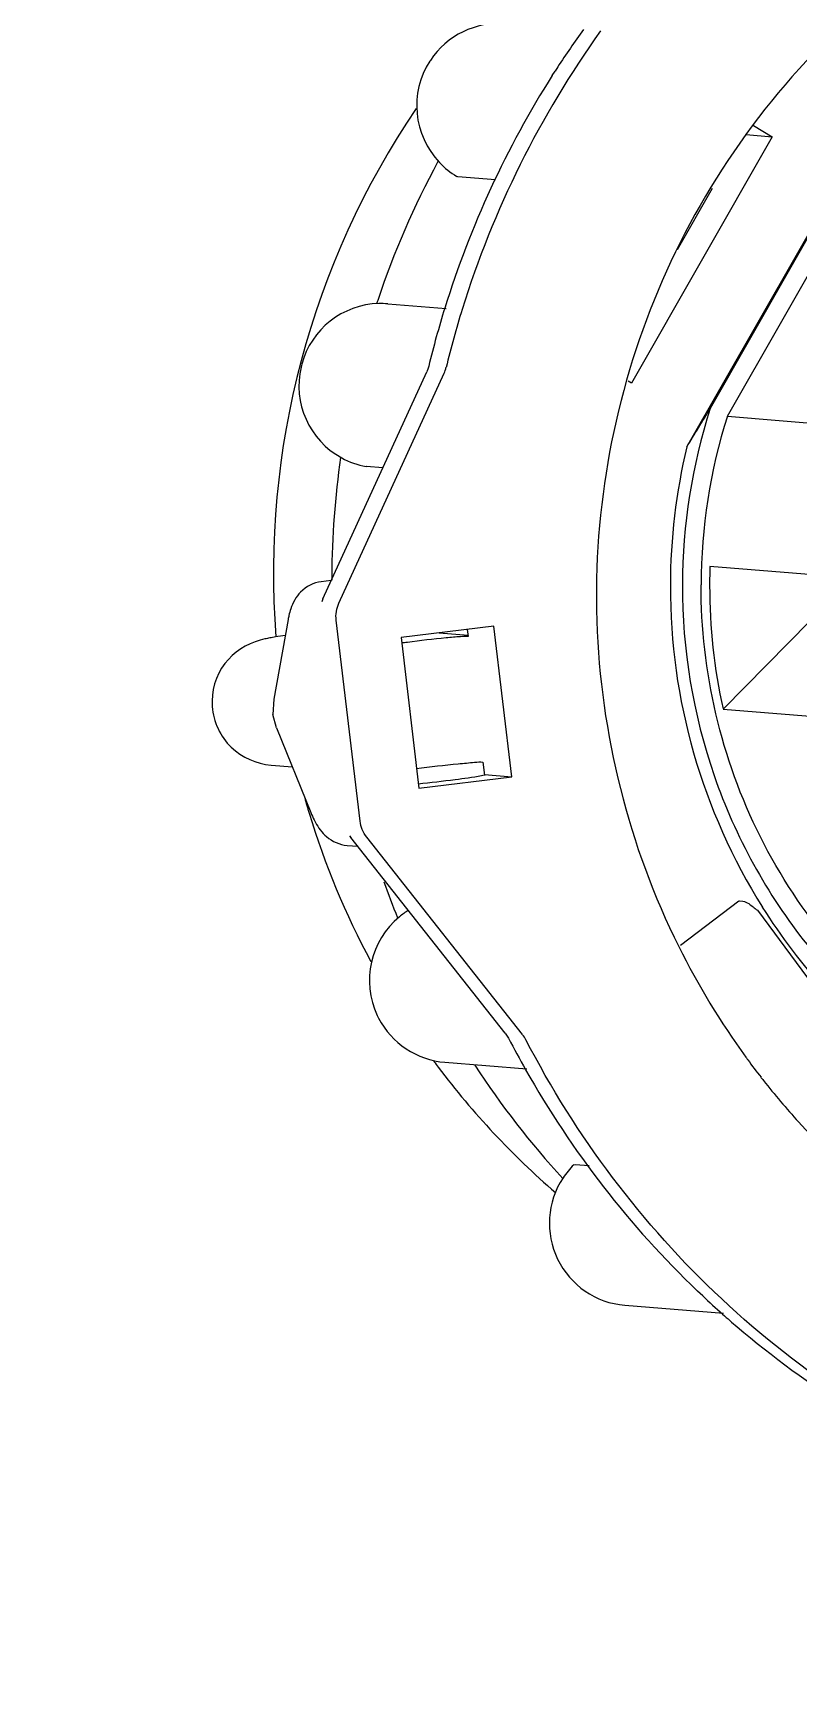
# Model space of a CAD drawing. Header units: metres. Extents: x 27859 to 32645, y 1492 to 8791.
# Drawn here: x 29742.37 to 29754.48, y 5245.79 to 5271.92 of the extents above; entities that cross this region are included whole.
import ezdxf

# ---------------------------------------------------------------- set-up
doc = ezdxf.new("R2010")
doc.units = ezdxf.units.M
doc.linetypes.add('CENTER', pattern=[2, 1.25, -0.25, 0.25, -0.25])
doc.layers.add('E-EQPT', color=190, linetype='Continuous')
doc.layers.add('E-HAT', color=253, linetype='CENTER', lineweight=15)

# ---------------------------------------------------------------- blocks, each defined once
blk = doc.blocks.new('EDG')
at = {"color": 0, "linetype": 'Continuous'}
for p, q in [((1118.581, 2255.531, 1), (1117.023, 2255.659, 1)), ((1117.35, 2255.385, 1), (1117.388, 2255.347, 1)), ((1117.388, 2255.347, 1), (1117.431, 2255.307, 1)), ((1119.367, 2253.306, 1), (1119.143, 2253.324, 1)), ((1119.388, 2253.312, 1), (1119.367, 2253.306, 1)), ((1116.486, 2249.287, 1), (1114.693, 2251.708, 1)), ((1121.425, 2251.69, 1), (1120.132, 2251.796, 1)), ((1120.196, 2251.252, 1), (1122.662, 2248.13, 1)), ((1120.47, 2251.229, 1), (1120.419, 2251.308, 1)), ((1120.47, 2251.229, 1), (1122.912, 2248.136, 1)), ((1116.779, 2249.141, 1), (1117.702, 2249.846, 1)), ((1116.765, 2249.138, 1), (1116.714, 2249.142, 1)), ((1116.779, 2249.141, 1), (1116.765, 2249.138, 1)), ((1122.972, 2248.261, 1), (1122.803, 2248.275, 1)), ((1122.933, 2248.107, 1), (1122.912, 2248.137, 1)), ((1122.767, 2247.877, 1), (1123.144, 2244.701, 1)), ((1124.086, 2246.404, 1), (1123.546, 2247.74, 1)), ((1121.836, 2247.358, 1), (1120.368, 2247.175, 1)), ((1120.799, 2247.14, 1), (1120.368, 2247.175, 1)), ((1120.368, 2247.175, 1), (1120.65, 2244.794, 1)), ((1122.118, 2244.976, 1), (1121.836, 2247.358, 1)), ((1120.799, 2247.14, 1), (1120.788, 2247.143, 1)), ((1120.823, 2246.942, 1), (1120.798, 2247.148, 1)), ((1124.174, 2246.991, 1), (1123.837, 2247.018, 1)), ((1124.086, 2246.404, 1), (1124.146, 2246.191, 1)), ((1117.027, 2246.104, 1), (1115.07, 2246.264, 1)), ((1124.132, 2245.95, 1), (1124.146, 2246.191, 1)), ((1115.307, 2244.363, 1), (1117.027, 2246.104, 1)), ((1123.904, 2244.687, 1), (1124.132, 2245.95, 1)), ((1120.65, 2244.794, 1), (1122.118, 2244.976, 1)), ((1121.071, 2244.846, 1), (1121.058, 2244.957, 1)), ((1121.518, 2244.902, 1), (1121.06, 2244.939, 1)), ((1124.271, 2244.996, 1), (1124.346, 2245.015, 1)), ((1123.101, 2244.429, 1), (1121.438, 2240.794, 1)), ((1123.354, 2244.363, 1), (1121.711, 2240.771, 1)), ((1123.354, 2244.363, 1), (1123.372, 2244.408, 1)), ((1123.221, 2244.071, 1), (1123.379, 2244.091, 1)), ((1115.277, 2244.011, 1), (1117.235, 2243.851, 1)), ((1122.407, 2242.292, 1), (1122.667, 2242.271, 1)), ((1122.667, 2242.271, 1), (1122.67, 2242.271, 1)), ((1117.601, 2241.96, 1), (1114.952, 2237.324, 1)), ((1116.96, 2241.476, 1), (1114.867, 2241.647, 1)), ((1116.96, 2241.476, 1), (1115.119, 2238.254, 1)), ((1115.359, 2238.076, 1), (1117.232, 2241.353, 1)), ((1116.249, 2237.055, 1), (1118.475, 2240.952, 1)), ((1118.475, 2240.952, 1), (1118.528, 2240.922, 1)), ((1121.68, 2240.682, 1), (1121.688, 2240.712, 1)), ((1121.688, 2240.712, 1), (1121.711, 2240.771, 1)), ((1122.328, 2239.697, 1), (1121.405, 2239.772, 1)), ((1117.747, 2238.84, 1), (1117.193, 2237.871, 1)), ((1120.624, 2237.736, 1), (1121.221, 2237.687, 1)), ((1121.221, 2237.687, 1), (1121.235, 2237.682, 1)), ((1116.662, 2237.022, 1), (1116.249, 2237.055, 1)), ((1116.548, 2236.88, 1), (1116.249, 2237.055, 1)), ((1119.642, 2235.952, 1), (1119.682, 2236.018, 1)), ((1119.728, 2236.086, 1), (1119.682, 2236.018, 1))]:
    blk.add_line(p, q, dxfattribs=at)
for centre, radius, start, end in [((1107.119, 2244.502, 1), 14.937, 49.5729, 66.5066), ((1107.101, 2244.494, 1), 14.955, 48.3752, 49.5412), ((1106.871, 2244.503, 1), 12.101, 42.2047, 66.6319), ((1107.106, 2244.499, 1), 14.947, 46.739, 48.3753), ((1118.474, 2254.236, 1), 1.3, 326.4818, 85.3136), ((1106.954, 2244.365, 1), 15.15, 29.4209, 46.2427), ((1111.298, 2244.058, 1), 12.812, 37.0007, 49.1772), ((1118.47, 2254.239, 1), 1.305, 314.7066, 326.462), ((1109.401, 2244.199, 1), 13.793, 33.1227, 42.5615), ((1106.798, 2244.432, 1), 12.203, 38.192, 42.2225), ((1106.774, 2244.412, 1), 12.235, 37.9022, 38.1928), ((1106.763, 2244.404, 1), 12.248, 36.2665, 37.9019), ((1106.755, 2244.398, 1), 12.258, 36.0392, 36.2666), ((1106.708, 2244.367, 1), 12.314, 26.4882, 36.0246), ((1106.938, 2244.364, 1), 15.164, 27.2536, 29.3937), ((1121.318, 2250.395, 1), 1.3, 27.3409, 85.3138), ((1111.267, 2244.037, 1), 12.85, 36.4888, 36.9932), ((1121.318, 2250.395, 1), 1.3, 309.4267, 25.187), ((1121.322, 2250.397, 1), 1.296, 25.1889, 27.349), ((1111.134, 2243.966, 1), 13, 16.9177, 28.1429), ((1121.316, 2250.399, 1), 1.305, 301.6638, 309.4001), ((1109.263, 2244.126, 1), 13.949, 19.7346, 22.2343), ((1108.366, 2244.182, 1), 9.495, 359.829, 32.1694), ((1122.335, 2247.279, 1), 1.295, 26.5611, 28.5212), ((1111.135, 2243.968, 1), 12.999, 15.8114, 16.9111), ((1108.35, 2244.169, 1), 8.89, 359.8812, 12.5697), ((1111.075, 2243.949, 1), 13.061, 325.8094, 4.4436), ((1119.747, 2262.587, 1), 17.683, 277.3823, 277.6833), ((1122.631, 2253.687, 1), 8.846, 278.5814, 279.569), ((1123.324, 2249.582, 1), 4.683, 279.5675, 280.7097), ((1123.7, 2247.592, 1), 2.658, 280.7013, 282.4031), ((1122.503, 2244.939, 1), 1.423, 347.2566, 349.7954), ((1108.451, 2244.168, 1), 8.925, 342.4433, 359.8179), ((1108.439, 2244.169, 1), 9.232, 342.242, 359.8162), ((1108.363, 2244.171, 1), 8.878, 357.929, 359.8654), ((1108.287, 2244.176, 1), 9.574, 346.6191, 359.8639), ((1109.164, 2244.106, 1), 14.05, 359.582, 359.8422), ((1109.146, 2244.107, 1), 14.069, 351.9009, 359.579), ((1122.431, 2240.985, 1), 1.308, 61.4317, 79.4825), ((1193.2, 2195.415, 1), 88.778, 148.38003, 148.83867), ((1122.434, 2240.992, 1), 1.3, 346.8709, 61.3715), ((1106.49, 2244.322, 1), 15.349, 342.8061, 346.3572), ((1106.762, 2244.301, 1), 15.351, 342.8153, 346.3634), ((1122.434, 2240.992, 1), 1.3, 271.6421, 344.7748), ((1122.439, 2240.991, 1), 1.295, 344.7764, 346.8779), ((1106.467, 2244.342, 1), 15.376, 324.3604, 342.7617), ((1106.759, 2244.308, 1), 15.355, 327.626, 342.7915), ((1109.198, 2244.098, 1), 14.016, 331.6818, 341.4651), ((1122.434, 2240.991, 1), 1.298, 265.3253, 271.663), ((1109.183, 2244.101, 1), 14.031, 341.4707, 341.6907), ((1120.567, 2236.56, 1), 1.307, 43.8129, 59.2453), ((1120.571, 2236.565, 1), 1.3, 327.0647, 43.7701), ((1106.89, 2244.239, 1), 15.208, 324.2702, 326.9804), ((1120.571, 2236.565, 1), 1.3, 265.3133, 326.5081), ((1120.577, 2236.561, 1), 1.293, 326.5056, 327.0634)]:
    blk.add_arc(centre, radius, start, end, dxfattribs=at)
for points, knots in [([(1112.775, 2258.235, 1), (1114.339, 2257.56, 1), (1117.262, 2255.646, 1), (1119.36, 2252.855, 1), (1120.144, 2251.333, 1)], [0, 0, 0, 0, 0.498803, 1, 1, 1, 1]), ([(1111.242, 2253.178, 1), (1112.293, 2252.861, 1), (1114.3, 2251.837, 1), (1115.816, 2250.17, 1), (1116.403, 2249.237, 1)], [0, 0, 0, 0, 0.498842, 1, 1, 1, 1]), ([(1117.671, 2244.139, 1), (1117.674, 2245.159, 1), (1117.333, 2247.213, 1), (1115.84, 2249.934, 1), (1113.536, 2251.997, 1), (1111.622, 2252.775, 1), (1110.638, 2252.989, 1)], [0, 0, 0, 0, 0.251533, 0.502163, 0.751577, 1, 1, 1, 1]), ([(1113.811, 2251.237, 1), (1114.906, 2250.435, 1), (1116.74, 2248.268, 1), (1117.379, 2245.505, 1), (1117.376, 2244.139, 1)], [0, 0, 0, 0, 0.498518, 1, 1, 1, 1]), ([(1110.438, 2232.533, 1), (1112.113, 2233.055, 1), (1115.282, 2234.875, 1), (1118.414, 2239.341, 1), (1119.416, 2244.715, 1), (1118.518, 2248.276, 1), (1117.729, 2249.86, 1)], [0, 0, 0, 0, 0.248479, 0.498491, 0.74942, 1, 1, 1, 1]), ([(1116.714, 2249.142, 1), (1116.681, 2249.145, 1), (1116.599, 2249.194, 1), (1116.529, 2249.249, 1), (1116.486, 2249.287, 1)], [0, 0, 0, 0, 0.364341, 1, 1, 1, 1]), ([(1123.472, 2247.897, 1), (1123.427, 2247.98, 1), (1123.301, 2248.157, 1), (1123.09, 2248.251, 1), (1122.972, 2248.261, 1)], [0, 0, 0, 0, 0.446043, 1, 1, 1, 1]), ([(1120.796, 2247.148, 1), (1120.799, 2247.149, 1), (1120.815, 2247.154, 1), (1120.833, 2247.157, 1), (1120.847, 2247.16, 1)], [0, 0, 0, 0, 0.165037, 1, 1, 1, 1]), ([(1120.847, 2247.16, 1), (1120.985, 2247.188, 1), (1121.319, 2247.231, 1), (1121.652, 2247.272, 1), (1121.846, 2247.292, 1)], [0, 0, 0, 0, 0.41939, 1, 1, 1, 1]), ([(1120.788, 2247.143, 1), (1120.788, 2247.144, 1), (1120.791, 2247.146, 1), (1120.794, 2247.147, 1), (1120.796, 2247.148, 1)], [0, 0, 0, 0, 0.306665, 1, 1, 1, 1]), ([(1121.876, 2247.047, 1), (1121.655, 2247.018, 1), (1121.349, 2246.979, 1), (1120.998, 2246.951, 1), (1120.867, 2246.938, 1), (1120.823, 2246.942, 1)], [0, 0, 0, 0, 0.6296, 0.874378, 1, 1, 1, 1]), ([(1124.346, 2245.015, 1), (1124.561, 2245.074, 1), (1124.982, 2245.343, 1), (1125.194, 2246.073, 1), (1124.871, 2246.768, 1), (1124.403, 2246.972, 1), (1124.174, 2246.991, 1)], [0, 0, 0, 0, 0.241002, 0.496235, 0.751736, 1, 1, 1, 1]), ([(1121.058, 2244.957, 1), (1121.098, 2244.953, 1), (1121.214, 2244.964, 1), (1121.534, 2244.989, 1), (1121.815, 2245.024, 1), (1122.019, 2245.05, 1)], [0, 0, 0, 0, 0.122872, 0.361078, 1, 1, 1, 1]), ([(1123.379, 2244.091, 1), (1123.501, 2244.106, 1), (1123.72, 2244.218, 1), (1123.83, 2244.424, 1), (1123.862, 2244.521, 1)], [0, 0, 0, 0, 0.546317, 1, 1, 1, 1])]:
    blk.add_open_spline(points, degree=3, knots=knots, dxfattribs=at)
for points in [[(1120.144, 2251.333, 1), (1120.159, 2251.305, 1), (1120.174, 2251.275, 1), (1120.199, 2251.255, 1)], [(1122.662, 2248.13, 1), (1122.719, 2248.058, 1), (1122.756, 2247.968, 1), (1122.767, 2247.877, 1)], [(1123.546, 2247.74, 1), (1123.53, 2247.78, 1), (1123.512, 2247.819, 1), (1123.493, 2247.858, 1)], [(1123.144, 2244.701, 1), (1123.155, 2244.61, 1), (1123.139, 2244.513, 1), (1123.101, 2244.429, 1)], [(1123.862, 2244.521, 1), (1123.874, 2244.555, 1), (1123.883, 2244.59, 1), (1123.891, 2244.625, 1)], [(1121.438, 2240.794, 1), (1121.424, 2240.765, 1), (1121.411, 2240.734, 1), (1121.41, 2240.702, 1)]]:
    blk.add_open_spline(points, degree=3, dxfattribs=at)

msp = doc.modelspace()

# ---------------------------------------------------------------- hatches: boundary and pattern name
at = {"layer": 'E-HAT', "linetype": 'Continuous'}
h = msp.add_hatch(dxfattribs=at)
h.set_pattern_fill('AR-CONC', color=8, scale=40, angle=90)
h.set_pattern_definition([(140, (30868.3, 2757.35), (25.101, 286.904), [30, -330]), (85, (30868.3, 2757.35), (-300.877, -55.5), [24, -264]), (190.4514, (30870.4, 2781.26), (-275.776, 231.404), [25.496, -280.457]), (136.184, (30788.3, 2757.35), (66.208, 426.897), [45, -495]), (186.636, (30793.8, 2792.93), (-389.647, 373.865), [38.244, -420.686]), (81.184, (30788.3, 2757.35), (-389.647, 373.865), [36, -396]), (111, (30808.3, 2797.35), (161.0476, 238.763), [30, -330]), (56, (30808.3, 2797.35), (-290.06, 97.326), [24, -264]), (161.4514, (30821.72, 2817.25), (-129.012, 336.089), [25.496, -280.457]), (127.5, (30868.3, 2757.35), (-133.1575, 4.864), [0, -260.8, 0, -268, 0, -265]), (97.5, (30868.3, 2757.35), (-157.7647, 105.2278), [0, -152.8, 0, -254.8, 0, -101]), (57.5, (30868.3, 2668.15), (9.022, 213.529), [0, -100, 0, -312, 0, -414]), (47.5, (30868.3, 2628.15), (-40.042, 233.2745), [0, -130, 0, -207.2, 0, -294])])
h.paths.add_polyline_path([(32053.297, 1585.353), (28053.297, 1585.353), (28053.297, 2085.353), (28638.297, 2085.353), (28638.297, 8185.353), (28053.297, 8185.353), (28053.297, 8685.353), (32053.297, 8685.353), (32053.297, 8185.353), (31468.297, 8185.353), (31468.297, 2085.353), (32053.297, 2085.353)])

# ---------------------------------------------------------------- next in the draw order: wipeouts: each hides what was drawn before it
msp.add_wipeout([(30870.305, 2757.353), (29240.319, 2757.353), (29240.319, 7507.34), (30870.305, 7507.34)]).translate(0, 0, -732205.316).dxf.layer = 'E-EQPT'

# ---------------------------------------------------------------- next in the draw order: block references
at = {"layer": 'E-EQPT', "rotation": 180}
msp.add_blockref('EDG', (30870.305, 7507.34, -732206.316), dxfattribs=at)

doc.saveas('drawing.dxf')
